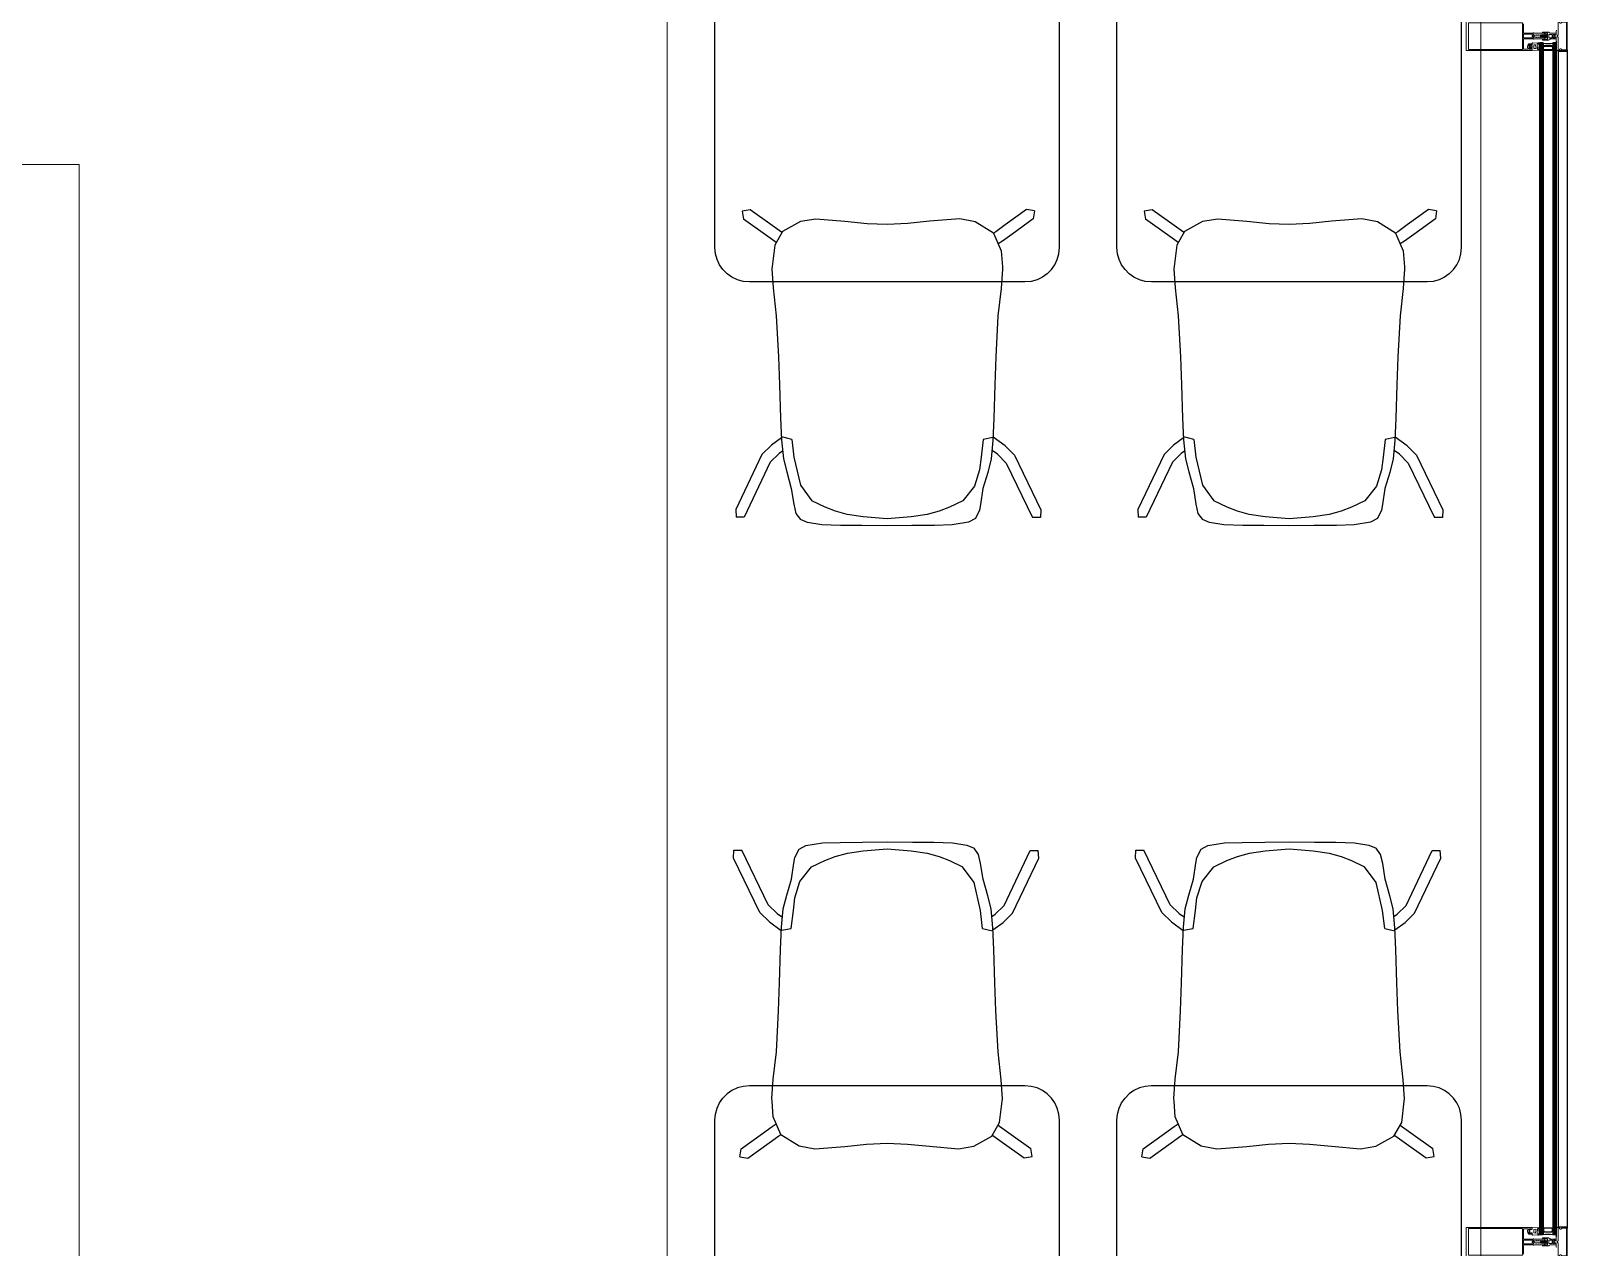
# Model space of a CAD drawing. Header units: centimetres. Extents: x -678439 to 55805, y -426864 to 17948.
# Drawn here: x 50020.6 to 50288.2, y 9892.9 to 10104.8 of the extents above; entities that cross this region are included whole.
import ezdxf

# ---------------------------------------------------------------- set-up
doc = ezdxf.new("R2010")
doc.units = ezdxf.units.CM
doc.header["$LTSCALE"] = 0.01
doc.header["$MEASUREMENT"] = 0
doc.layers.get('0').update_dxf_attribs({"lineweight": 0})
doc.layers.add('AG-ELEV-02', color=152, linetype='Continuous')
doc.layers.add('CAM', color=1, linetype='Continuous')
doc.layers.add('AG-Furniture', color=9, linetype='Continuous', lineweight=9)
doc.layers.add('AG-Profile_Aluminium', color=122, linetype='Continuous', lineweight=9)

# ---------------------------------------------------------------- blocks, each defined once
blk = doc.blocks.new('ART_00113592_P')
at = {"color": 0, "linetype": 'Continuous', "lineweight": -3}
for p, q in [((8.2, -29.7), (14.1, -21.4)), ((14.1, -21.4), (21.4, -14.1)), ((21.4, -14.1), (29.7, -8.2)), ((29.7, -8.2), (39.1, -3.8)), ((39.1, -3.8), (49.2, -1)), ((49.2, -1), (60, 0)), ((60, 0), (640, 0)), ((640, 0), (650.8, -1)), ((650.8, -1), (661, -3.8)), ((661, -3.8), (670.3, -8.2)), ((670.3, -8.2), (678.7, -14.1)), ((685.9, -21.4), (678.7, -14.1)), ((691.9, -29.7), (685.9, -21.4)), ((0, -60), (1, -49.2)), ((1, -49.2), (3.8, -39.1)), ((3.8, -39.1), (8.2, -29.7)), ((696.3, -39.1), (691.9, -29.7)), ((699.1, -49.2), (696.3, -39.1)), ((700.1, -60), (699.1, -49.2)), ((0, -540), (0, -60)), ((700, -60), (700.1, -60)), ((700.1, -540), (700.1, -60)), ((1, -550.8), (0, -540)), ((3.8, -561), (1, -550.8)), ((8.2, -570.3), (3.8, -561)), ((691.9, -570.3), (696.3, -561)), ((696.3, -561), (699.1, -550.8)), ((699.1, -550.8), (700.1, -540)), ((14.1, -578.7), (8.2, -570.3)), ((21.4, -585.9), (14.1, -578.7)), ((21.4, -585.9), (29.7, -591.9)), ((670.3, -591.9), (678.7, -585.9)), ((678.7, -585.9), (685.9, -578.7)), ((685.9, -578.7), (691.9, -570.3)), ((29.7, -591.9), (39.1, -596.3)), ((39.1, -596.3), (49.2, -599.1)), ((49.2, -599.1), (60, -600.1)), ((60, -600.1), (640, -600.1)), ((640, -600.1), (650.8, -599.1)), ((650.8, -599.1), (661, -596.3)), ((661, -596.3), (670.3, -591.9))]:
    blk.add_line(p, q, dxfattribs=at)
blk = doc.blocks.new('ART_00104314_P')
at = {"color": 0, "linetype": 'Continuous', "lineweight": -3}
for p, q in [((224.9, -0.3), (268.4, 0)), ((268.4, 0), (311.7, -0.3)), ((0, -28), (0.7, -14.3)), ((0.7, -14.3), (14.7, -14.5)), ((60.6, -109.3), (14.7, -14.5)), ((106.9, -27), (114.1, -12.5)), ((114.1, -12.5), (126, -6.2)), ((126, -6.2), (154.7, -1.5)), ((154.7, -1.5), (185.5, -0.7)), ((159.2, -32.4), (177.3, -25.4)), ((177.3, -25.4), (198.3, -19.6)), ((185.5, -0.7), (224.9, -0.3)), ((198.3, -19.6), (226, -15.6)), ((226, -15.6), (267.8, -12.3)), ((267.8, -12.3), (309.6, -15.6)), ((309.6, -15.6), (337.2, -19.6)), ((311.7, -0.3), (348.7, -0.6)), ((337.2, -19.6), (357.9, -25.4)), ((348.7, -0.6), (381.5, -1.4)), ((357.9, -25.4), (375.9, -32.4)), ((381.5, -1.4), (406.3, -5.4)), ((406.3, -5.4), (418.9, -10.9)), ((426.8, -21.6), (418.9, -10.9)), ((430.4, -37.6), (426.8, -21.6)), ((471.2, -110.5), (516.8, -15)), ((516.8, -15), (530.8, -14.7)), ((531.5, -28.4), (530.8, -14.7)), ((46, -123), (0, -28)), ((101, -64.7), (105.3, -37)), ((105.3, -37), (106.9, -27)), ((115.8, -69), (136.1, -43.3)), ((136.1, -43.3), (159.2, -32.4)), ((375.9, -32.4), (398.9, -43.3)), ((418.9, -70.9), (398.9, -43.3)), ((434.6, -64.8), (430.4, -37.6)), ((485.7, -124.2), (531.5, -28.4)), ((92.6, -92.8), (101, -64.7)), ((107, -97.4), (115.8, -69)), ((430, -119.7), (418.9, -70.9)), ((442.7, -93.8), (434.6, -64.8)), ((86.4, -116.3), (92.6, -92.8)), ((104.2, -119.7), (107, -97.4)), ((448.5, -116.5), (442.7, -93.8)), ((46, -123), (62.4, -139.4)), ((60.6, -109.3), (75.8, -124.5)), ((75.8, -124.5), (85.1, -131.2)), ((83.5, -148.7), (86.4, -116.3)), ((100.5, -150.5), (104.2, -119.7)), ((433.9, -150.5), (430, -119.7)), ((451.7, -149.7), (448.5, -116.5)), ((449.8, -130.1), (455.9, -125.6)), ((455.9, -125.6), (471.2, -110.5)), ((469.4, -140.5), (485.7, -124.2)), ((62.4, -139.4), (83.2, -154.4)), ((81.9, -187.2), (83.5, -148.7)), ((83.8, -153.8), (100.5, -150.5)), ((433.9, -150.5), (451.3, -154.8)), ((453.5, -187.5), (451.7, -149.7)), ((451.8, -153.1), (469.4, -140.5)), ((80.2, -245.3), (81.9, -187.2)), ((455.1, -245.3), (453.5, -187.5)), ((78.6, -294.2), (80.2, -245.3)), ((456.9, -294.4), (455.1, -245.3)), ((74.7, -365.7), (78.6, -294.2)), ((460.8, -365.8), (456.9, -294.4)), ((69.2, -413.4), (74.7, -365.7)), ((466.2, -414.4), (460.8, -365.8)), ((66.9, -447.1), (69.2, -413.4)), ((468.3, -447.5), (466.2, -414.4)), ((67.1, -451.2), (66.9, -447.1)), ((69.2, -478.9), (67.1, -451.2)), ((463.5, -488.8), (468.1, -451.6)), ((468.1, -451.6), (468.3, -447.5)), ((82.4, -509.5), (69.2, -478.9)), ((13.2, -534.5), (50.6, -507.5)), ((50.6, -507.5), (67.1, -495.8)), ((67.1, -495.8), (74.4, -490.9)), ((449.9, -512.2), (463.5, -488.8)), ((460.9, -493.4), (463.2, -495.1)), ((463.2, -495.1), (479.7, -506.8)), ((479.7, -506.8), (517.7, -534.1)), ((11, -548.4), (13.2, -534.5)), ((24.9, -550.8), (62.2, -523.8)), ((62.2, -523.8), (78.7, -512.1)), ((78.7, -512.1), (82.5, -509.5)), ((82.5, -509.6), (82.4, -509.5)), ((82.5, -509.6), (114.2, -529.3)), ((114.2, -529.3), (141.4, -534.3)), ((141.4, -534.3), (193.8, -530.5)), ((193.8, -530.5), (231.5, -526.4)), ((231.5, -526.4), (267.6, -524.7)), ((267.6, -524.7), (302.8, -526.1)), ((302.8, -526.1), (341.4, -530.1)), ((341.4, -530.1), (392, -534.2)), ((392, -534.2), (418.6, -529.9)), ((418.6, -529.9), (449.9, -512.2)), ((449.9, -512.2), (450.1, -512.1)), ((450.8, -510.8), (451.6, -511.3)), ((451.6, -511.3), (468.1, -523)), ((468.1, -523), (506.1, -550.3)), ((520, -548), (517.7, -534.1)), ((11, -548.4), (24.9, -550.8)), ((506.1, -550.3), (520, -548))]:
    blk.add_line(p, q, dxfattribs=at)
blk = doc.blocks.new('A$C4C4F46C8')
at = {"layer": 'AG-Furniture', "color": 251, "elevation": -2130.8}
blk.add_lwpolyline([(-982, -9369.7), (435, -9369.7), (435, -16057.1), (-982, -16057.1)], close=True, dxfattribs=at)
at = {"layer": 'AG-Furniture', "color": 251}
blk.add_lwpolyline([(-17100, -15291.6), (-2006.3, -15291.6), (-2006.3, -13023.9), (-17100, -13023.9)], close=True, dxfattribs=at)
at = {"layer": 'AG-Furniture', "ltscale": 0.3}
for name, p, rotation in [('ART_00113592_P', (-899, -13228.2), 89.99998794123918), ('ART_00113592_P', (-899, -13228.2), 89.99998794123918), ('ART_00113592_P', (-198.9, -13228.2), 89.99998794123918), ('ART_00113592_P', (-198.9, -13228.2), 89.99998794123918), ('ART_00104314_P', (-331.3, -13652.8, -720), 179.9999879412391), ('ART_00104314_P', (-331.3, -13652.8, -720), 179.9999879412391), ('ART_00104314_P', (368.8, -13652.8, -720), 179.9999879412391), ('ART_00104314_P', (368.8, -13652.8, -720), 179.9999879412391), ('ART_00104314_P', (-866.6, -14203.4, -720), 359.9999879412392), ('ART_00104314_P', (-866.6, -14203.4, -720), 359.9999879412392), ('ART_00104314_P', (-166.5, -14203.4, -720), 359.9999879412392), ('ART_00104314_P', (-166.5, -14203.4, -720), 359.9999879412392), ('ART_00113592_P', (-899, -15328.2), 89.99998794123918), ('ART_00113592_P', (-899, -15328.2), 89.99998794123918), ('ART_00113592_P', (-198.9, -15328.2), 89.99998794123918), ('ART_00113592_P', (-198.9, -15328.2), 89.99998794123918)]:
    blk.add_blockref(name, p, dxfattribs=dict(at, rotation=rotation))
blk = doc.blocks.new('A$C514D6D2B')
at = {"layer": 'AG-ELEV-02'}
for p, q in [((36330.4, 10316.8), (36330.4, 8267.1)), ((36330.4, 10315.5), (36346.1, 10315.5)), ((36330.4, 10315.5), (36346.1, 10315.5)), ((36346.1, 10318), (36346.1, 8265.9)), ((36330.4, 8268.4), (36346.1, 8268.4))]:
    blk.add_line(p, q, dxfattribs=at)
at = {"layer": 'AG-Profile_Aluminium'}
for points in [[(36269.9, 10363.4), (36269.9, 10346.9), (36286.9, 10346.9), (36286.9, 10347.5), (36287.7, 10347.5, -0.414898), (36287.9, 10347.3), (36287.9, 10346.9), (36305.9, 10346.9), (36306.9, 10345.9), (36306.9, 10345, -0.401727), (36305.8, 10343.7), (36305.5, 10344.2), (36305.2, 10343.7), (36304.4, 10343.7), (36304.4, 10343.7), (36304.1, 10344.2), (36303.8, 10343.7), (36303, 10343.7), (36302.7, 10344.2), (36302.4, 10343.7), (36301.6, 10343.7), (36301.3, 10344.2), (36301, 10343.7), (36300.2, 10343.7), (36299.9, 10344.2), (36299.6, 10343.7), (36298.8, 10343.7), (36298.5, 10344.2), (36298.2, 10343.7), (36297.3, 10343.7), (36297.1, 10344.2), (36296.8, 10343.7), (36295.9, 10343.7), (36295.6, 10344.2), (36295.4, 10343.7), (36294.5, 10343.7), (36294.2, 10344.2), (36293.9, 10343.7), (36293.1, 10343.7), (36292.8, 10344.2), (36292.5, 10343.7), (36291.7, 10343.7), (36291.4, 10344.2), (36291.1, 10343.7), (36290.3, 10343.7), (36290, 10344.2), (36289.7, 10343.7), (36289.3, 10343.7), (36287.8, 10342.3, 0.414204), (36287.8, 10341.6), (36289.3, 10340.1), (36290.4, 10340.1), (36290.7, 10339.6), (36291, 10340.1), (36291.8, 10340.1), (36292.1, 10339.6), (36292.4, 10340.1), (36293.2, 10340.1), (36293.5, 10339.6), (36293.8, 10340.1), (36294.7, 10340.1), (36294.9, 10339.6), (36295.2, 10340.1), (36296.1, 10340.1), (36296.4, 10339.6), (36296.6, 10340.1), (36297.5, 10340.1), (36297.8, 10339.6), (36298.1, 10340.1), (36298.9, 10340.1), (36299.2, 10339.6), (36299.5, 10340.1), (36300.3, 10340.1), (36300.6, 10339.6), (36300.9, 10340.1), (36301.7, 10340.1), (36302, 10339.6), (36302.3, 10340.1), (36303.1, 10340.1), (36303.4, 10339.6), (36303.7, 10340.1), (36304.5, 10340.1), (36304.8, 10339.6), (36305.1, 10340.1), (36305.9, 10340.1), (36306.2, 10339.6), (36306.4, 10339.9, -0.259555), (36306.9, 10339), (36306.9, 10337.9), (36305.9, 10336.9), (36287.9, 10336.9), (36287.9, 10336.5, -0.414214), (36287.7, 10336.3), (36286.9, 10336.3), (36286.9, 10336.9), (36269.9, 10336.9), (36269.9, 10320.4, 0.414214), (36271.4, 10318.9), (36277.9, 10318.9), (36277.9, 10321.1), (36277.4, 10321.1, -0.414214), (36276.9, 10321.6), (36276.9, 10324.6, -0.414214), (36277.4, 10325.1), (36277.9, 10325.1), (36277.9, 10327, -0.414214), (36279.4, 10328.5), (36284.4, 10328.5, -0.414214), (36284.9, 10328), (36284.9, 10327, -0.280185), (36284.7, 10326.6), (36283.8, 10326.1), (36283.4, 10326.1), (36283.4, 10327.3), (36280.4, 10327.3, 0.414214), (36279.9, 10326.8), (36279.9, 10323.6), (36279.4, 10323.1), (36279.9, 10322.6), (36279.9, 10319.4, 0.414214), (36280.4, 10318.9), (36283.4, 10318.9), (36283.4, 10320.1), (36283.8, 10320.1), (36284.7, 10319.7, -0.280185), (36284.9, 10319.3), (36284.9, 10317.4, -0.414214), (36284.4, 10316.9), (36170.7, 10316.9, -0.414214), (36170.2, 10317.4), (36170.2, 10366.4, -0.400911)], [(36170.2, 8217.4), (36170.2, 8266.4, -0.400911), (36170.7, 8266.9), (36284.4, 8266.9, -0.414214), (36284.9, 8266.4), (36284.9, 8264.6, -0.280185), (36284.7, 8264.2), (36283.8, 8263.7), (36283.4, 8263.7), (36283.4, 8264.9), (36280.4, 8264.9, 0.414214), (36279.9, 8264.4), (36279.9, 8261.2), (36279.4, 8260.7), (36279.9, 8260.2), (36279.9, 8257, 0.414214), (36280.4, 8256.5), (36283.4, 8256.5), (36283.4, 8257.7), (36283.8, 8257.7), (36284.7, 8257.3, -0.280185), (36284.9, 8256.9), (36284.9, 8255.8, -0.414214), (36284.4, 8255.3), (36279.4, 8255.3, -0.414214), (36277.9, 8256.8), (36277.9, 8258.7), (36277.4, 8258.7, -0.414214), (36276.9, 8259.2), (36276.9, 8262.2, -0.414214), (36277.4, 8262.7), (36277.9, 8262.7), (36277.9, 8264.9), (36271.4, 8264.9, 0.414214), (36269.9, 8263.4), (36269.9, 8246.9), (36286.9, 8246.9), (36286.9, 8247.5), (36287.7, 8247.5, -0.414898), (36287.9, 8247.3), (36287.9, 8246.9), (36305.9, 8246.9), (36306.9, 8245.9), (36306.9, 8245, -0.401727), (36305.8, 8243.7), (36305.5, 8244.2), (36305.2, 8243.7), (36304.4, 8243.7), (36304.4, 8243.7), (36304.1, 8244.2), (36303.8, 8243.7), (36303, 8243.7), (36302.7, 8244.2), (36302.4, 8243.7), (36301.6, 8243.7), (36301.3, 8244.2), (36301, 8243.7), (36300.2, 8243.7), (36299.9, 8244.2), (36299.6, 8243.7), (36298.8, 8243.7), (36298.5, 8244.2), (36298.2, 8243.7), (36297.3, 8243.7), (36297.1, 8244.2), (36296.8, 8243.7), (36295.9, 8243.7), (36295.6, 8244.2), (36295.4, 8243.7), (36294.5, 8243.7), (36294.2, 8244.2), (36293.9, 8243.7), (36293.1, 8243.7), (36292.8, 8244.2), (36292.5, 8243.7), (36291.7, 8243.7), (36291.4, 8244.2), (36291.1, 8243.7), (36290.3, 8243.7), (36290, 8244.2), (36289.7, 8243.7), (36289.3, 8243.7), (36287.8, 8242.3, 0.414204), (36287.8, 8241.6), (36289.3, 8240.1), (36290.4, 8240.1), (36290.7, 8239.6), (36291, 8240.1), (36291.8, 8240.1), (36292.1, 8239.6), (36292.4, 8240.1), (36293.2, 8240.1), (36293.5, 8239.6), (36293.8, 8240.1), (36294.7, 8240.1), (36294.9, 8239.6), (36295.2, 8240.1), (36296.1, 8240.1), (36296.4, 8239.6), (36296.6, 8240.1), (36297.5, 8240.1), (36297.8, 8239.6), (36298.1, 8240.1), (36298.9, 8240.1), (36299.2, 8239.6), (36299.5, 8240.1), (36300.3, 8240.1), (36300.6, 8239.6), (36300.9, 8240.1), (36301.7, 8240.1), (36302, 8239.6), (36302.3, 8240.1), (36303.1, 8240.1), (36303.4, 8239.6), (36303.7, 8240.1), (36304.5, 8240.1), (36304.8, 8239.6), (36305.1, 8240.1), (36305.9, 8240.1), (36306.2, 8239.6), (36306.4, 8239.9, -0.259555), (36306.9, 8239), (36306.9, 8237.9), (36305.9, 8236.9), (36287.9, 8236.9), (36287.9, 8236.5, -0.414214), (36287.7, 8236.3), (36286.9, 8236.3), (36286.9, 8236.9), (36269.9, 8236.9), (36269.9, 8220.4, 0.414214)]]:
    blk.add_lwpolyline(points, format="xyb", dxfattribs=at)
for points in [[(36268.1, 10365.1), (36268.1, 10318.8), (36174.2, 10318.8), (36174.2, 10365.1)], [(36319.7, 10338.9), (36319.7, 10344.9), (36313.9, 10344.9), (36313.9, 10338.9)], [(36268.1, 8265.1), (36268.1, 8218.8), (36174.2, 8218.8), (36174.2, 8265.1)], [(36319.7, 8238.9), (36319.7, 8244.9), (36313.9, 8244.9), (36313.9, 8238.9)]]:
    blk.add_lwpolyline(points, close=True, dxfattribs=at)
at = {"layer": 'AG-Profile_Aluminium', "color": 9}
for points in [[(36327.5, 10352.1), (36327.5, 10351.2), (36327.2, 10351.2, 0.363249), (36327, 10350.9), (36327, 10344.6, -0.414214), (36326, 10343.6), (36325.2, 10343.6), (36325.2, 10344.6), (36324.7, 10344.6, 0.543452), (36324.7, 10339.2), (36325.2, 10339.2), (36325.2, 10340.3), (36326, 10340.3, -0.414214), (36327, 10339.3), (36327, 10332.9, 0.363249), (36327.2, 10332.7), (36327.5, 10332.6), (36327.5, 10331.7), (36326.7, 10331.2, 0.834458), (36326.7, 10330.7), (36327.5, 10331.1), (36327.5, 10330.2), (36326.7, 10329.7, 0.834458), (36326.7, 10329.2), (36327.5, 10329.6), (36327.5, 10328.7), (36326.7, 10328.2, 0.834458), (36326.7, 10327.7), (36327.5, 10328.1), (36327.5, 10327.2), (36326.7, 10326.7, 0.834458), (36326.7, 10326.2), (36327.5, 10326.6), (36327.5, 10325.7), (36326.7, 10325.2, 0.834458), (36326.7, 10324.7), (36327.5, 10325.1), (36327.5, 10324.2), (36326.7, 10323.7, 0.834458), (36326.7, 10323.2), (36327.5, 10323.6), (36327.5, 10322.7), (36326.7, 10322.2, 0.834458), (36326.7, 10321.7), (36327.5, 10322.1), (36327.5, 10321.2), (36326.7, 10320.7, 0.834458), (36326.7, 10320.2), (36327.5, 10320.6), (36327.5, 10319.7), (36326.7, 10319.2, 0.834458), (36326.7, 10318.7), (36327.5, 10319.1), (36327.5, 10318.2), (36326.7, 10317.7, 0.833224), (36326.7, 10317.2), (36326.8, 10317.2, -0.121295), (36327.5, 10317.4, -0.083975), (36326.5, 10315.3, 0.853065), (36326.9, 10315, -0.075674), (36329.2, 10316.8, 0.344474), (36330, 10317.8), (36330, 10339.7, 0.253164), (36329.5, 10340.5, -0.541002), (36329.5, 10343.3, 0.253164), (36330, 10344.1), (36330, 10366, 0.344474)], [(36330, 8217.8), (36330, 8239.7, 0.253164), (36329.5, 8240.5, -0.541002), (36329.5, 8243.3, 0.253164), (36330, 8244.1), (36330, 8266, 0.344474), (36329.2, 8267, -0.075525), (36326.8, 8268.8, 0.853065), (36326.4, 8268.5, -0.085692), (36327.5, 8266.4, -0.114183), (36326.7, 8266.6), (36326.6, 8266.6, 0.833224), (36326.6, 8266.1), (36327.5, 8265.6), (36327.5, 8264.7), (36326.6, 8265.1, 0.834458), (36326.6, 8264.6), (36327.5, 8264.1), (36327.5, 8263.2), (36326.6, 8263.6, 0.834458), (36326.6, 8263.1), (36327.5, 8262.6), (36327.5, 8261.7), (36326.6, 8262.1, 0.834458), (36326.6, 8261.6), (36327.5, 8261.1), (36327.5, 8260.2), (36326.6, 8260.6, 0.834458), (36326.6, 8260.1), (36327.5, 8259.6), (36327.5, 8258.7), (36326.6, 8259.1, 0.834458), (36326.6, 8258.6), (36327.5, 8258.1), (36327.5, 8257.2), (36326.6, 8257.6, 0.834458), (36326.6, 8257.1), (36327.5, 8256.6), (36327.5, 8255.7), (36326.6, 8256.1, 0.834458), (36326.6, 8255.6), (36327.5, 8255.1), (36327.5, 8254.2), (36326.6, 8254.6, 0.834458), (36326.6, 8254.1), (36327.5, 8253.6), (36327.5, 8252.7), (36326.6, 8253.1, 0.834458), (36326.6, 8252.6), (36327.5, 8252.1), (36327.5, 8251.2), (36327.2, 8251.2, 0.363249), (36327, 8250.9), (36327, 8244.6, -0.414214), (36326, 8243.6), (36325.2, 8243.6), (36325.2, 8244.6), (36324.7, 8244.6, 0.543452), (36324.7, 8239.2), (36325.2, 8239.2), (36325.2, 8240.3), (36326, 8240.3, -0.414214), (36327, 8239.3), (36327, 8232.9, 0.363249), (36327.2, 8232.7), (36327.5, 8232.6)]]:
    blk.add_lwpolyline(points, format="xyb", dxfattribs=at)
at = {"layer": 'AG-Profile_Aluminium'}
for points in [[(36344.8, 10341.9), (36344.8, 10365.9, 0.415475), (36344.6, 10366.1), (36336.7, 10366.1), (36335.6, 10364.8, -0.734294), (36332.4, 10366.1, 0.180054), (36332.2, 10366.7), (36330.7, 10366.7, -1.029401), (36330.8, 10367.4), (36344.6, 10367.4, -0.414214), (36346.1, 10365.9), (36346.1, 10318, -0.414214), (36344.6, 10316.5), (36330.8, 10316.5, -1.029594), (36330.7, 10317.2), (36332.2, 10317.2, 0.18004), (36332.4, 10317.8, -0.734976), (36335.6, 10319.1), (36336.7, 10317.8), (36344.6, 10317.8, 0.415536), (36344.8, 10318)], [(36285.2, 10342.3, 0.414204), (36285.2, 10341.6), (36287.1, 10339.7, -0.668177), (36286.8, 10338.8), (36269.9, 10338.8), (36269.9, 10345.1), (36286.8, 10345.1, -0.668169), (36287.1, 10344.2)], [(36325.2, 10343.7), (36325.6, 10343.7), (36326.5, 10344.2, 0.280182), (36326.7, 10344.6), (36326.7, 10346.4, 0.414214), (36326.2, 10346.9), (36316.8, 10346.9, -0.198912), (36315.3, 10347.5), (36314.5, 10348.3, 0.198912), (36313.1, 10348.9), (36303.2, 10348.9, 0.414214), (36302.7, 10348.4), (36302.7, 10347.6, 0.414214), (36303.2, 10347.1), (36311.4, 10347.1, -0.414156), (36311.9, 10346.6), (36311.9, 10343.2, -0.414272), (36311.4, 10342.7), (36310.4, 10342.7, -0.414214), (36310.3, 10342.8), (36310.3, 10343.1, -0.244698), (36310.4, 10343.2), (36311.4, 10343.9, 0.414214), (36311.4, 10344.2), (36311.2, 10344.5), (36309.9, 10343.6, 0.244698), (36309.7, 10343.3), (36309.7, 10343, -0.414214), (36309.4, 10342.7), (36308.2, 10342.7, -0.414214), (36308.1, 10342.8), (36308.1, 10343.1, -0.244698), (36308.2, 10343.2), (36309.1, 10343.9, 0.414214), (36309.2, 10344.2), (36309, 10344.5), (36307.6, 10343.6, 0.244698), (36307.5, 10343.3), (36307.5, 10343, -0.414214), (36307.2, 10342.7), (36306, 10342.7, -0.414214), (36305.9, 10342.8), (36305.9, 10343.1, -0.244698), (36305.9, 10343.2), (36306.9, 10343.9, 0.414214), (36307, 10344.2), (36306.7, 10344.5), (36305.4, 10343.6, 0.244698), (36305.3, 10343.3), (36305.3, 10343, -0.414214), (36305, 10342.7), (36303.8, 10342.7, -0.414214), (36303.7, 10342.8), (36303.7, 10343.1, -0.244698), (36303.7, 10343.2), (36304.7, 10343.9, 0.414214), (36304.7, 10344.2), (36304.5, 10344.5), (36303.2, 10343.6, 0.244698), (36303.1, 10343.3), (36303.1, 10343, -0.414214), (36302.8, 10342.7), (36301.5, 10342.7, -0.414214), (36301.4, 10342.8), (36301.4, 10343, -0.244698), (36301.5, 10343.1), (36302.6, 10343.9, 0.414214), (36302.7, 10344.2), (36302.5, 10344.5), (36300.2, 10342.9, 0), (36300.2, 10342.9, 0.244698), (36299.7, 10342.1), (36299.7, 10341.8, 0.244698), (36300.2, 10341), (36302.5, 10339.4), (36302.7, 10339.7, 0.414214), (36302.6, 10340), (36301.5, 10340.8, -0.244698), (36301.4, 10340.9), (36301.4, 10341, -0.414214), (36301.5, 10341.1), (36302.8, 10341.1, -0.414214), (36303.1, 10340.8), (36303.1, 10340.5, 0.244698), (36303.2, 10340.3), (36304.5, 10339.4), (36304.7, 10339.7, 0.414214), (36304.7, 10340), (36303.7, 10340.7, -0.244698), (36303.7, 10340.8), (36303.7, 10341, -0.414214), (36303.8, 10341.1), (36305, 10341.1, -0.414214), (36305.3, 10340.8), (36305.3, 10340.5, 0.244698), (36305.4, 10340.3), (36306.7, 10339.4), (36307, 10339.7, 0.414214), (36306.9, 10340), (36305.9, 10340.7, -0.244698), (36305.9, 10340.8), (36305.9, 10341, -0.414214), (36306, 10341.1), (36307.2, 10341.1, -0.414214), (36307.5, 10340.8), (36307.5, 10340.5, 0.244698), (36307.6, 10340.3), (36309, 10339.4), (36309.2, 10339.7, 0.414214), (36309.1, 10340), (36308.2, 10340.7, -0.244698), (36308.1, 10340.8), (36308.1, 10341, -0.414214), (36308.2, 10341.1), (36309.4, 10341.1, -0.414214), (36309.7, 10340.8), (36309.7, 10340.5, 0.244698), (36309.9, 10340.3), (36311.2, 10339.4), (36311.4, 10339.7, 0.414214), (36311.4, 10340), (36310.4, 10340.7, -0.244698), (36310.3, 10340.8), (36310.3, 10341, -0.414214), (36310.4, 10341.1), (36311.4, 10341.1, -0.414214), (36311.9, 10340.6), (36311.9, 10337.2, -0.414214), (36311.4, 10336.7), (36303.2, 10336.7, 0.414214), (36302.7, 10336.2), (36302.7, 10335.4, 0.414214), (36303.2, 10334.9), (36313.1, 10334.9, 0.198912), (36314.5, 10335.5), (36315.3, 10336.3, -0.198912), (36316.8, 10336.9), (36326.2, 10336.9, 0.414214), (36326.7, 10337.4), (36326.7, 10339.3, 0.280182), (36326.5, 10339.7), (36325.6, 10340.1), (36325.2, 10340.1), (36325.2, 10338.9), (36322.2, 10338.9, -0.414214), (36321.7, 10339.4), (36321.7, 10341.4), (36321.2, 10341.9), (36321.7, 10342.4), (36321.7, 10344.4, -0.414214), (36322.2, 10344.9), (36325.2, 10344.9)], [(36285.2, 8242.3, 0.414204), (36285.2, 8241.6), (36287.1, 8239.7, -0.668177), (36286.8, 8238.8), (36269.9, 8238.8), (36269.9, 8245.1), (36286.8, 8245.1, -0.668169), (36287.1, 8244.2)], [(36325.2, 8243.7), (36325.6, 8243.7), (36326.5, 8244.2, 0.280182), (36326.7, 8244.6), (36326.7, 8246.4, 0.414214), (36326.2, 8246.9), (36316.8, 8246.9, -0.198912), (36315.3, 8247.5), (36314.5, 8248.3, 0.198912), (36313.1, 8248.9), (36303.2, 8248.9, 0.414214), (36302.7, 8248.4), (36302.7, 8247.6, 0.414214), (36303.2, 8247.1), (36311.4, 8247.1, -0.414156), (36311.9, 8246.6), (36311.9, 8243.2, -0.414272), (36311.4, 8242.7), (36310.4, 8242.7, -0.414214), (36310.3, 8242.8), (36310.3, 8243.1, -0.244698), (36310.4, 8243.2), (36311.4, 8243.9, 0.414214), (36311.4, 8244.2), (36311.2, 8244.5), (36309.9, 8243.6, 0.244698), (36309.7, 8243.3), (36309.7, 8243, -0.414214), (36309.4, 8242.7), (36308.2, 8242.7, -0.414214), (36308.1, 8242.8), (36308.1, 8243.1, -0.244698), (36308.2, 8243.2), (36309.1, 8243.9, 0.414214), (36309.2, 8244.2), (36309, 8244.5), (36307.6, 8243.6, 0.244698), (36307.5, 8243.3), (36307.5, 8243, -0.414214), (36307.2, 8242.7), (36306, 8242.7, -0.414214), (36305.9, 8242.8), (36305.9, 8243.1, -0.244698), (36305.9, 8243.2), (36306.9, 8243.9, 0.414214), (36307, 8244.2), (36306.7, 8244.5), (36305.4, 8243.6, 0.244698), (36305.3, 8243.3), (36305.3, 8243, -0.414214), (36305, 8242.7), (36303.8, 8242.7, -0.414214), (36303.7, 8242.8), (36303.7, 8243.1, -0.244698), (36303.7, 8243.2), (36304.7, 8243.9, 0.414214), (36304.7, 8244.2), (36304.5, 8244.5), (36303.2, 8243.6, 0.244698), (36303.1, 8243.3), (36303.1, 8243, -0.414214), (36302.8, 8242.7), (36301.5, 8242.7, -0.414214), (36301.4, 8242.8), (36301.4, 8243, -0.244698), (36301.5, 8243.1), (36302.6, 8243.9, 0.414214), (36302.7, 8244.2), (36302.5, 8244.5), (36300.2, 8242.9, 0), (36300.2, 8242.9, 0.244698), (36299.7, 8242.1), (36299.7, 8241.8, 0.244698), (36300.2, 8241), (36302.5, 8239.4), (36302.7, 8239.7, 0.414214), (36302.6, 8240), (36301.5, 8240.8, -0.244698), (36301.4, 8240.9), (36301.4, 8241, -0.414214), (36301.5, 8241.1), (36302.8, 8241.1, -0.414214), (36303.1, 8240.8), (36303.1, 8240.5, 0.244698), (36303.2, 8240.3), (36304.5, 8239.4), (36304.7, 8239.7, 0.414214), (36304.7, 8240), (36303.7, 8240.7, -0.244698), (36303.7, 8240.8), (36303.7, 8241, -0.414214), (36303.8, 8241.1), (36305, 8241.1, -0.414214), (36305.3, 8240.8), (36305.3, 8240.5, 0.244698), (36305.4, 8240.3), (36306.7, 8239.4), (36307, 8239.7, 0.414214), (36306.9, 8240), (36305.9, 8240.7, -0.244698), (36305.9, 8240.8), (36305.9, 8241, -0.414214), (36306, 8241.1), (36307.2, 8241.1, -0.414214), (36307.5, 8240.8), (36307.5, 8240.5, 0.244698), (36307.6, 8240.3), (36309, 8239.4), (36309.2, 8239.7, 0.414214), (36309.1, 8240), (36308.2, 8240.7, -0.244698), (36308.1, 8240.8), (36308.1, 8241, -0.414214), (36308.2, 8241.1), (36309.4, 8241.1, -0.414214), (36309.7, 8240.8), (36309.7, 8240.5, 0.244698), (36309.9, 8240.3), (36311.2, 8239.4), (36311.4, 8239.7, 0.414214), (36311.4, 8240), (36310.4, 8240.7, -0.244698), (36310.3, 8240.8), (36310.3, 8241, -0.414214), (36310.4, 8241.1), (36311.4, 8241.1, -0.414214), (36311.9, 8240.6), (36311.9, 8237.2, -0.414214), (36311.4, 8236.7), (36303.2, 8236.7, 0.414214), (36302.7, 8236.2), (36302.7, 8235.4, 0.414214), (36303.2, 8234.9), (36313.1, 8234.9, 0.198912), (36314.5, 8235.5), (36315.3, 8236.3, -0.198912), (36316.8, 8236.9), (36326.2, 8236.9, 0.414214), (36326.7, 8237.4), (36326.7, 8239.3, 0.280182), (36326.5, 8239.7), (36325.6, 8240.1), (36325.2, 8240.1), (36325.2, 8238.9), (36322.2, 8238.9, -0.414214), (36321.7, 8239.4), (36321.7, 8241.4), (36321.2, 8241.9), (36321.7, 8242.4), (36321.7, 8244.4, -0.414214), (36322.2, 8244.9), (36325.2, 8244.9)], [(36344.8, 8241.9), (36344.8, 8265.9, 0.415475), (36344.6, 8266.1), (36336.7, 8266.1), (36335.6, 8264.8, -0.734294), (36332.4, 8266.1, 0.180054), (36332.2, 8266.7), (36330.7, 8266.7, -1.029401), (36330.8, 8267.4), (36344.6, 8267.4, -0.414214), (36346.1, 8265.9), (36346.1, 8218, -0.414214), (36344.6, 8216.5), (36330.8, 8216.5, -1.029594), (36330.7, 8217.2), (36332.2, 8217.2, 0.18004), (36332.4, 8217.8, -0.734976), (36335.6, 8219.1), (36336.7, 8217.8), (36344.6, 8217.8, 0.415536), (36344.8, 8218)]]:
    blk.add_lwpolyline(points, format="xyb", close=True, dxfattribs=at)
at = {"layer": 'AG-Profile_Aluminium', "color": 9}
for points in [[(36298, 10327, 0.433199), (36295, 10330.2), (36286.2, 10329.3, -0.414214), (36285.9, 10329.6), (36285.9, 10330, 0.414214), (36285.6, 10330.3), (36285.2, 10330.3, 0.414214), (36284.9, 10330), (36284.9, 10327, -0.414214), (36283.9, 10326), (36282.6, 10326), (36282.6, 10327), (36282.1, 10327, 0.384615), (36282.1, 10319.2), (36282.6, 10319.2), (36282.6, 10320.3), (36283.9, 10320.3, -0.414214), (36284.9, 10319.3), (36284.9, 10316.9), (36296.6, 10317.3, 0.213288), (36297.9, 10318.6, -0.005109)], [(36294.9, 10318.4), (36294.9, 10318.9), (36294.4, 10319), (36293.4, 10327.3), (36293.9, 10327.3), (36293.9, 10327.8), (36295, 10328.7, -0.436697), (36296.9, 10326.6, 0.010178), (36296.8, 10318.6, -0.26621), (36296.3, 10318.3), (36295.4, 10317.9, -0.414214)], [(36281.8, 10324.5, 0.142901), (36281.8, 10321.8), (36284.6, 10321.8, 0.414214), (36284.9, 10322.1), (36284.9, 10324.2, 0.414214), (36284.6, 10324.5)], [(36291, 10326.3, 0.425894), (36290.5, 10326.7), (36288.4, 10326.4, 0.3686), (36287.9, 10325.9), (36287.9, 10320.9, 0.375315), (36288.4, 10320.4), (36291.2, 10320, 0.490444), (36291.7, 10320.6)], [(36298, 8256.9, -0.433199), (36295, 8253.7), (36286.2, 8254.5, 0.414214), (36285.9, 8254.2), (36285.9, 8253.8, -0.414214), (36285.6, 8253.5), (36285.2, 8253.5, -0.414214), (36284.9, 8253.8), (36284.9, 8256.9, 0.414214), (36283.9, 8257.9), (36282.6, 8257.9), (36282.6, 8256.8), (36282.1, 8256.8, -0.384615), (36282.1, 8264.6), (36282.6, 8264.6), (36282.6, 8263.6), (36283.9, 8263.6, 0.414214), (36284.9, 8264.6), (36284.9, 8266.9), (36296.6, 8266.6, -0.213288), (36297.9, 8265.3, 0.005109)], [(36291, 8257.6, -0.425894), (36290.5, 8257.2), (36288.4, 8257.5, -0.3686), (36287.9, 8258), (36287.9, 8263, -0.375315), (36288.4, 8263.5), (36291.2, 8263.9, -0.490444), (36291.7, 8263.3)], [(36294.9, 8265.5), (36294.9, 8264.9), (36294.4, 8264.9), (36293.4, 8256.6), (36293.9, 8256.5), (36293.9, 8256), (36295, 8255.2, 0.436697), (36296.9, 8257.3, -0.010178), (36296.8, 8265.3, 0.26621), (36296.3, 8265.6), (36295.4, 8266, 0.414214)]]:
    blk.add_lwpolyline(points, format="xyb", close=True, dxfattribs=at)
at = {"layer": 'CAM'}
for p, q in [((36303.9, 10329.9), (36297.9, 10329.9)), ((36297.9, 10329.9), (36297.9, 8254)), ((36299.9, 10329.9), (36299.9, 8254)), ((36301.9, 10329.9), (36301.9, 8254)), ((36303.9, 10329.9), (36303.9, 8254)), ((36326.9, 10329.9), (36320.9, 10329.9)), ((36320.9, 10329.9), (36320.9, 8254)), ((36322.9, 10329.9), (36322.9, 8254)), ((36324.9, 10329.9), (36324.9, 8254)), ((36326.9, 10329.9), (36326.9, 8254)), ((36303.9, 8254), (36297.9, 8254)), ((36326.9, 8254), (36320.9, 8254))]:
    blk.add_line(p, q, dxfattribs=at)
for points in [[(36303.9, 10317.2), (36320.9, 10317.2), (36320.9, 10322.9), (36318.9, 10324.9), (36305.9, 10324.9), (36303.9, 10322.9)], [(36304.6, 10317.9), (36304.6, 10322.6), (36306.2, 10324.2), (36318.6, 10324.2), (36320.2, 10322.6), (36320.2, 10317.9)], [(36303.9, 8266.7), (36320.9, 8266.7), (36320.9, 8261), (36318.9, 8259), (36305.9, 8259), (36303.9, 8261)], [(36304.6, 8266), (36304.6, 8261.3), (36306.2, 8259.7), (36318.6, 8259.7), (36320.2, 8261.3), (36320.2, 8266)]]:
    blk.add_lwpolyline(points, close=True, dxfattribs=at)
for centre, start, end in [((36312.4, 10369.1), 257.7895, 282.2105), ((36312.4, 8214.7), 77.7895, 102.2105)]:
    blk.add_arc(centre, 40.2, start, end, dxfattribs=at)

msp = doc.modelspace()

# ---------------------------------------------------------------- block references
at = {"ltscale": 5, "xscale": 0.1, "yscale": 0.1, "zscale": 0.1}
msp.add_blockref('A$C514D6D2B', (46653.61, 9069.68), dxfattribs=at)
at = {"layer": 'AG-Furniture', "xscale": 0.1, "yscale": 0.1, "zscale": 0.1}
msp.add_blockref('A$C4C4F46C8', (50229.68, 11383.87), dxfattribs=at)

doc.saveas('drawing.dxf')
